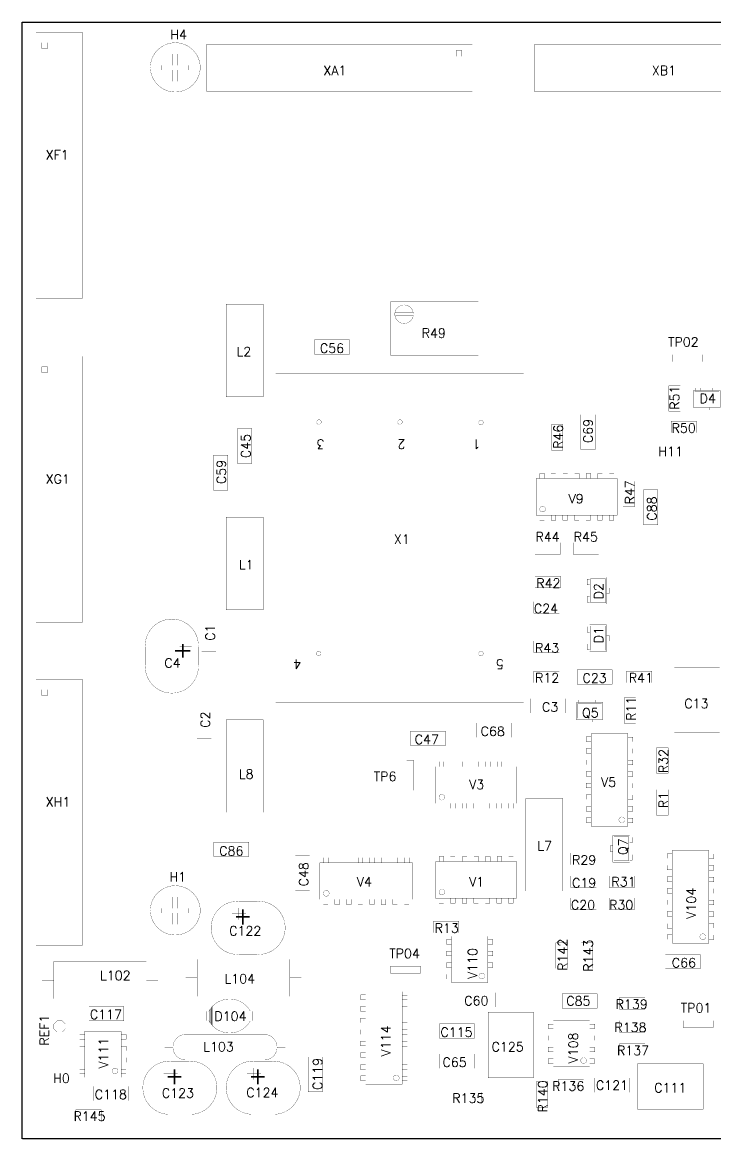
# Model space of a CAD drawing. Extents: x 4.94 to 13.12, y 3.81 to 8.64.
# Drawn here: x 4.939 to 7.936, y 3.815 to 8.638 of the extents above; entities that cross this region are included whole.
import ezdxf

# ---------------------------------------------------------------- set-up
doc = ezdxf.new("R2010")
doc.units = 0
doc.header["$LTSCALE"] = 25
doc.layers.get('0').update_dxf_attribs({"linetype": 'CONTINUOUS'})
for name, color, linetype in [('BOARD-OUTLINE', 1, 'CONTINUOUS'), ('COMP-MIN-OUTLINE-WIDTH-1', 1, 'CONTINUOUS'), ('COMP-MIN-OUTLINE-WIDTH-2', 1, 'CONTINUOUS'), ('COMP-MIN-TEXT-WIDTH-0', 1, 'CONTINUOUS'), ('COMP-MIN-TEXT-WIDTH-1', 1, 'CONTINUOUS'), ('COMPONENT-NAME-MIN', 1, 'CONTINUOUS')]:
    doc.layers.add(name, color=color, linetype=linetype)
doc.styles.get("Standard").update_dxf_attribs({"font": 'simplex'})

# ---------------------------------------------------------------- blocks, each defined once
blk = doc.blocks.new('DISC')
at = {"const_width": 0.5}
blk.add_lwpolyline([(0, 0.25, 1), (0, -0.25, 1)], format="xyb", close=True, dxfattribs=at)
blk = doc.blocks.new('281', base_point=(1.025, 1.025))
at = {"layer": 'COMP-MIN-OUTLINE-WIDTH-2', "const_width": 0.001}
for points in [[(1.007, 1.056), (1.158, 1.056)], [(1.007, 0.994), (1.007, 1.056)], [(1.158, 1.056), (1.158, 0.994)], [(1.158, 0.994), (1.007, 0.994)]]:
    blk.add_lwpolyline(points, dxfattribs=at)
at = {"layer": 'COMP-MIN-OUTLINE-WIDTH-2', "xscale": 0.001, "yscale": 0.001}
for p in [(1.007, 1.056), (1.007, 1.056), (1.158, 1.056), (1.007, 0.994), (1.158, 0.994)]:
    blk.add_blockref('DISC', p, dxfattribs=at)
blk = doc.blocks.new('454', base_point=(2.05, 2.125))
at = {"layer": 'COMP-MIN-OUTLINE-WIDTH-2', "const_width": 0.001}
for points in [[(2.008, 2.223), (2.292, 2.223)], [(2.008, 2.027), (2.008, 2.223)], [(2.292, 2.223), (2.292, 2.027)], [(2.292, 2.027), (2.008, 2.027)]]:
    blk.add_lwpolyline(points, dxfattribs=at)
at = {"layer": 'COMP-MIN-OUTLINE-WIDTH-2', "xscale": 0.001, "yscale": 0.001}
for p in [(2.008, 2.223), (2.008, 2.223), (2.292, 2.223), (2.008, 2.027), (2.292, 2.027)]:
    blk.add_blockref('DISC', p, dxfattribs=at)
blk = doc.blocks.new('369', base_point=(2.075, 2.125))
at = {"layer": 'COMP-MIN-OUTLINE-WIDTH-1', "const_width": 0.001}
for points in [[(2.13, 2.24, 1), (2.13, 2.01)], [(2.22, 2.24, -1), (2.22, 2.01)]]:
    blk.add_lwpolyline(points, format="xyb", dxfattribs=at)
for points in [[(2.135, 2.24), (2.215, 2.24)], [(2.105, 2.185), (2.165, 2.185)], [(2.135, 2.21), (2.135, 2.16)], [(2.135, 2.01), (2.215, 2.01)]]:
    blk.add_lwpolyline(points, dxfattribs=at)
at = {"layer": 'COMP-MIN-OUTLINE-WIDTH-1', "xscale": 0.001, "yscale": 0.001}
for p in [(2.13, 2.24), (2.135, 2.24), (2.215, 2.24), (2.22, 2.24), (2.105, 2.185), (2.135, 2.21), (2.165, 2.185), (2.135, 2.16), (2.13, 2.01), (2.135, 2.01), (2.215, 2.01), (2.22, 2.01)]:
    blk.add_blockref('DISC', p, dxfattribs=at)
at = {"layer": 'COMP-MIN-TEXT-WIDTH-1'}
blk.add_text('+', height=0.075, dxfattribs=at).set_placement((2.11, 2.14))
blk = doc.blocks.new('325', base_point=(1.02, 1.03))
at = {"layer": 'COMP-MIN-OUTLINE-WIDTH-2', "const_width": 0.001}
for points in [[(1.005, 1.055), (1.115, 1.055)], [(1.005, 1.005), (1.005, 1.055)], [(1.115, 1.055), (1.115, 1.005)], [(1.115, 1.005), (1.005, 1.005)]]:
    blk.add_lwpolyline(points, dxfattribs=at)
at = {"layer": 'COMP-MIN-OUTLINE-WIDTH-2', "xscale": 0.001, "yscale": 0.001}
for p in [(1.005, 1.055), (1.005, 1.055), (1.115, 1.055), (1.005, 1.005), (1.115, 1.005)]:
    blk.add_blockref('DISC', p, dxfattribs=at)
blk = doc.blocks.new('498', base_point=(1.02, 1.105))
at = {"layer": 'COMP-MIN-OUTLINE-WIDTH-2', "const_width": 0.001}
for points in [[(1.008, 1.099), (1.008, 1.11)], [(1.008, 1.11), (1.032, 1.11)], [(1.032, 1.11), (1.032, 1.099)], [(1.083, 1.099), (1.083, 1.11)], [(1.083, 1.11), (1.107, 1.11)], [(1.107, 1.11), (1.107, 1.099)], [(1, 1.099), (1.115, 1.099)], [(1, 1.026), (1, 1.099)], [(1.005, 1.094), (1.005, 1.031)], [(1.11, 1.094), (1.005, 1.094)], [(1.11, 1.031), (1.11, 1.094)], [(1.115, 1.099), (1.115, 1.026)], [(1.115, 1.026), (1, 1.026)], [(1.005, 1.031), (1.11, 1.031)], [(1.045, 1.026), (1.045, 1.015)], [(1.045, 1.015), (1.069, 1.015)], [(1.069, 1.015), (1.069, 1.026)]]:
    blk.add_lwpolyline(points, dxfattribs=at)
at = {"layer": 'COMP-MIN-OUTLINE-WIDTH-2', "xscale": 0.001, "yscale": 0.001}
for p in [(1.008, 1.11), (1.032, 1.11), (1.083, 1.11), (1.107, 1.11), (1, 1.099), (1, 1.099), (1.005, 1.094), (1.005, 1.094), (1.008, 1.099), (1.032, 1.099), (1.083, 1.099), (1.107, 1.099), (1.11, 1.094), (1.115, 1.099), (1, 1.026), (1.005, 1.031), (1.045, 1.026), (1.045, 1.015), (1.069, 1.026), (1.069, 1.015), (1.11, 1.031), (1.115, 1.026)]:
    blk.add_blockref('DISC', p, dxfattribs=at)
blk = doc.blocks.new('5660', base_point=(2.075, 2.125))
at = {"layer": 'COMP-MIN-OUTLINE-WIDTH-1', "const_width": 0.001}
for points in [[(2.28, 2.145, -0.595), (2.46, 2.145)], [(2.28, 2.105, 0.595), (2.46, 2.105)]]:
    blk.add_lwpolyline(points, format="xyb", dxfattribs=at)
for points in [[(2.125, 2.125), (2.269, 2.125)], [(2.28, 2.145), (2.269, 2.145)], [(2.269, 2.145), (2.269, 2.105)], [(2.272, 2.145), (2.272, 2.105)], [(2.275, 2.145), (2.275, 2.105)], [(2.278, 2.145), (2.278, 2.105)], [(2.281, 2.146), (2.281, 2.103)], [(2.284, 2.15), (2.284, 2.099)], [(2.287, 2.156), (2.287, 2.094)], [(2.29, 2.09), (2.29, 2.16)], [(2.293, 2.165), (2.293, 2.086)], [(2.296, 2.168), (2.296, 2.082)], [(2.47, 2.145), (2.46, 2.145)], [(2.47, 2.105), (2.47, 2.145)], [(2.47, 2.125), (2.625, 2.125)], [(2.269, 2.105), (2.28, 2.105)], [(2.46, 2.105), (2.47, 2.105)]]:
    blk.add_lwpolyline(points, dxfattribs=at)
at = {"layer": 'COMP-MIN-OUTLINE-WIDTH-1', "xscale": 0.001, "yscale": 0.001}
for p in [(2.125, 2.125), (2.269, 2.145), (2.269, 2.125), (2.272, 2.145), (2.275, 2.145), (2.278, 2.145), (2.28, 2.145), (2.28, 2.145), (2.281, 2.146), (2.284, 2.15), (2.287, 2.156), (2.29, 2.16), (2.293, 2.165), (2.296, 2.168), (2.46, 2.145), (2.46, 2.145), (2.47, 2.145), (2.47, 2.125), (2.625, 2.125), (2.269, 2.105), (2.272, 2.105), (2.275, 2.105), (2.278, 2.105), (2.28, 2.105), (2.28, 2.105), (2.281, 2.103), (2.284, 2.099), (2.287, 2.094), (2.29, 2.09), (2.293, 2.086), (2.296, 2.082), (2.46, 2.105), (2.46, 2.105), (2.47, 2.105)]:
    blk.add_blockref('DISC', p, dxfattribs=at)
blk = doc.blocks.new('4978', base_point=(2.075, 2.075))
at = {"layer": 'COMP-MIN-OUTLINE-WIDTH-1', "const_width": 0.001}
for points in [[(2.183, 2.075, 1), (1.967, 2.075)], [(1.967, 2.075, 0.973), (2.183, 2.075, 1)]]:
    blk.add_lwpolyline(points, format="xyb", dxfattribs=at)
for points in [[(2.085, 2.134), (2.065, 2.134)], [(2.065, 2.134), (2.065, 2.085)], [(2.085, 2.085), (2.085, 2.134)], [(2.016, 2.085), (2.016, 2.065)], [(2.065, 2.085), (2.016, 2.085)], [(2.134, 2.085), (2.085, 2.085)], [(2.134, 2.065), (2.134, 2.085)], [(2.016, 2.065), (2.065, 2.065)], [(2.065, 2.065), (2.065, 2.016)], [(2.085, 2.016), (2.085, 2.065)], [(2.085, 2.065), (2.134, 2.065)], [(2.065, 2.016), (2.085, 2.016)]]:
    blk.add_lwpolyline(points, dxfattribs=at)
at = {"layer": 'COMP-MIN-OUTLINE-WIDTH-1', "xscale": 0.001, "yscale": 0.001}
for p in [(2.065, 2.134), (2.085, 2.134), (1.967, 2.075), (1.967, 2.075), (2.016, 2.085), (2.016, 2.085), (2.065, 2.085), (2.085, 2.085), (2.134, 2.085), (2.183, 2.075), (2.016, 2.065), (2.065, 2.065), (2.085, 2.065), (2.134, 2.065), (2.065, 2.016), (2.085, 2.016)]:
    blk.add_blockref('DISC', p, dxfattribs=at)
blk = doc.blocks.new('758', base_point=(2.05, 2.05))
at = {"layer": 'COMP-MIN-OUTLINE-WIDTH-2', "const_width": 0.001}
for points in [[(2.1, 2.13), (2.1, 1.97)], [(2.5, 2.13), (2.1, 2.13)], [(2.5, 1.97), (2.5, 2.13)], [(2.05, 2.05), (2.1, 2.05)], [(2.5, 2.05), (2.55, 2.05)], [(2.1, 1.97), (2.5, 1.97)]]:
    blk.add_lwpolyline(points, dxfattribs=at)
at = {"layer": 'COMP-MIN-OUTLINE-WIDTH-2', "xscale": 0.001, "yscale": 0.001}
for p in [(2.1, 2.13), (2.1, 2.13), (2.5, 2.13), (2.05, 2.05), (2.1, 2.05), (2.5, 2.05), (2.55, 2.05), (2.1, 1.97), (2.5, 1.97)]:
    blk.add_blockref('DISC', p, dxfattribs=at)
blk = doc.blocks.new('5799', base_point=(2.05, 2.075))
at = {"layer": 'COMP-MIN-OUTLINE-WIDTH-2', "const_width": 0.001}
for points in [[(2.18, 2.13, 1), (2.18, 2.02)], [(2.52, 2.13, -1), (2.52, 2.02)]]:
    blk.add_lwpolyline(points, format="xyb", dxfattribs=at)
for points in [[(2.18, 2.13), (2.53, 2.13)], [(2.125, 2.075), (2.09, 2.075)], [(2.575, 2.075), (2.61, 2.075)], [(2.175, 2.02), (2.53, 2.02)]]:
    blk.add_lwpolyline(points, dxfattribs=at)
at = {"layer": 'COMP-MIN-OUTLINE-WIDTH-2', "xscale": 0.001, "yscale": 0.001}
for p in [(2.18, 2.13), (2.18, 2.13), (2.52, 2.13), (2.53, 2.13), (2.09, 2.075), (2.125, 2.075), (2.575, 2.075), (2.61, 2.075), (2.175, 2.02), (2.18, 2.02), (2.52, 2.02), (2.53, 2.02)]:
    blk.add_blockref('DISC', p, dxfattribs=at)
blk = doc.blocks.new('817', base_point=(2.2, 2.1))
at = {"layer": 'COMP-MIN-OUTLINE-WIDTH-2', "const_width": 0.001}
for points in [[(2.01, 2.24), (2.01, 2.01)], [(2.39, 2.24), (2.01, 2.24)], [(2.39, 2.01), (2.39, 2.24)], [(2.371, 2.057), (2.291, 2.057)], [(2.293, 2.069), (2.369, 2.069)], [(2.01, 2.01), (2.39, 2.01)]]:
    blk.add_lwpolyline(points, dxfattribs=at)
for points in [[(2.371, 2.063, 1), (2.291, 2.063)], [(2.291, 2.063, 1), (2.371, 2.063, 1)]]:
    blk.add_lwpolyline(points, format="xyb", dxfattribs=at)
at = {"layer": 'COMP-MIN-OUTLINE-WIDTH-2', "xscale": 0.001, "yscale": 0.001}
for p in [(2.01, 2.24), (2.01, 2.24), (2.39, 2.24), (2.291, 2.063), (2.291, 2.063), (2.291, 2.057), (2.293, 2.069), (2.369, 2.069), (2.371, 2.063), (2.371, 2.057), (2.01, 2.01), (2.39, 2.01)]:
    blk.add_blockref('DISC', p, dxfattribs=at)
blk = doc.blocks.new('5085', base_point=(2, 2))
at = {"layer": 'COMP-MIN-OUTLINE-WIDTH-1', "const_width": 0.001}
for points in [[(1.975, 2.01), (1.989, 2.024)], [(1.975, 1.99), (1.975, 2.01)], [(1.989, 1.976), (1.975, 1.99)], [(1.989, 2.024), (2.011, 2.024)], [(2.011, 2.024), (2.025, 2.01)], [(2.025, 1.99), (2.012, 1.976)], [(2.025, 2.01), (2.025, 1.99)], [(2.012, 1.976), (1.989, 1.976)]]:
    blk.add_lwpolyline(points, dxfattribs=at)
at = {"layer": 'COMP-MIN-OUTLINE-WIDTH-2', "const_width": 0.001}
for points in [[(1.989, 2.024), (1.975, 2.01)], [(1.975, 2.01), (1.975, 1.99)], [(1.975, 1.99), (1.989, 1.976)], [(2.011, 2.024), (1.989, 2.024)], [(2.025, 2.01), (2.011, 2.024)], [(2.012, 1.976), (2.025, 1.99)], [(2.025, 1.99), (2.025, 2.01)], [(1.989, 1.976), (2.012, 1.976)]]:
    blk.add_lwpolyline(points, dxfattribs=at)
at = {"layer": 'COMP-MIN-OUTLINE-WIDTH-1', "xscale": 0.001, "yscale": 0.001}
for p in [(1.975, 2.01), (1.975, 1.99), (1.975, 1.99), (1.989, 2.024), (2.011, 2.024), (2.025, 2.01), (2.025, 1.99), (1.989, 1.976), (2.012, 1.976)]:
    blk.add_blockref('DISC', p, dxfattribs=at)
at = {"layer": 'COMP-MIN-OUTLINE-WIDTH-2', "xscale": 0.001, "yscale": 0.001}
for p in [(1.975, 2.01), (1.975, 2.01), (1.975, 1.99), (1.989, 2.024), (2.011, 2.024), (2.025, 2.01), (2.025, 1.99), (1.989, 1.976), (2.012, 1.976)]:
    blk.add_blockref('DISC', p, dxfattribs=at)
blk = doc.blocks.new('945', base_point=(2.075, 2.075))
at = {"layer": 'COMP-MIN-OUTLINE-WIDTH-2', "const_width": 0.001}
for points in [[(2.01, 2.09), (2.01, 2.06)], [(2.14, 2.09), (2.01, 2.09)], [(2.14, 2.06), (2.14, 2.09)], [(2.01, 2.06), (2.14, 2.06)]]:
    blk.add_lwpolyline(points, dxfattribs=at)
at = {"layer": 'COMP-MIN-OUTLINE-WIDTH-2', "xscale": 0.001, "yscale": 0.001}
for p in [(2.01, 2.09), (2.01, 2.09), (2.14, 2.09), (2.01, 2.06), (2.14, 2.06)]:
    blk.add_blockref('DISC', p, dxfattribs=at)
blk = doc.blocks.new('986', base_point=(1.025, 1.04))
at = {"layer": 'COMP-MIN-OUTLINE-WIDTH-1', "const_width": 0.001}
for points in [[(1.04, 1.08, 1), (1.015, 1.08)], [(1.015, 1.08, 0.965), (1.04, 1.08, 1)]]:
    blk.add_lwpolyline(points, format="xyb", dxfattribs=at)
blk.add_lwpolyline([(1, 1.054), (1.35, 1.054)], dxfattribs=at)
at = {"layer": 'COMP-MIN-OUTLINE-WIDTH-2', "const_width": 0.001}
for points in [[(1, 1.212), (1.35, 1.212)], [(1, 1.212), (1, 1.054)], [(1.016, 1.212), (1.016, 1.234)], [(1.016, 1.234), (1.036, 1.234)], [(1.036, 1.234), (1.036, 1.212)], [(1.064, 1.212), (1.064, 1.234)], [(1.064, 1.234), (1.084, 1.234)], [(1.084, 1.234), (1.084, 1.212)], [(1.116, 1.212), (1.116, 1.234)], [(1.116, 1.234), (1.136, 1.234)], [(1.136, 1.234), (1.136, 1.212)], [(1.166, 1.212), (1.166, 1.234)], [(1.166, 1.234), (1.186, 1.234)], [(1.166, 1.212), (1.166, 1.234)], [(1.166, 1.234), (1.186, 1.234)], [(1.186, 1.234), (1.186, 1.212)], [(1.186, 1.234), (1.186, 1.212)], [(1.216, 1.212), (1.216, 1.234)], [(1.216, 1.234), (1.236, 1.234)], [(1.236, 1.234), (1.236, 1.212)], [(1.266, 1.212), (1.266, 1.234)], [(1.266, 1.234), (1.286, 1.234)], [(1.286, 1.234), (1.286, 1.212)], [(1.316, 1.212), (1.316, 1.234)], [(1.316, 1.234), (1.336, 1.234)], [(1.336, 1.234), (1.336, 1.212)], [(1.35, 1.212), (1.35, 1.054)], [(1.015, 1.032), (1.015, 1.054)], [(1.035, 1.032), (1.015, 1.032)], [(1.035, 1.054), (1.035, 1.032)], [(1.065, 1.032), (1.065, 1.054)], [(1.085, 1.032), (1.065, 1.032)], [(1.085, 1.054), (1.085, 1.032)], [(1.115, 1.032), (1.115, 1.054)], [(1.135, 1.032), (1.115, 1.032)], [(1.135, 1.054), (1.135, 1.032)], [(1.165, 1.032), (1.165, 1.054)], [(1.185, 1.032), (1.165, 1.032)], [(1.185, 1.054), (1.185, 1.032)], [(1.215, 1.032), (1.215, 1.054)], [(1.235, 1.032), (1.215, 1.032)], [(1.235, 1.054), (1.235, 1.032)], [(1.265, 1.032), (1.265, 1.054)], [(1.285, 1.032), (1.265, 1.032)], [(1.285, 1.054), (1.285, 1.032)], [(1.315, 1.032), (1.315, 1.054)], [(1.335, 1.032), (1.315, 1.032)], [(1.335, 1.054), (1.335, 1.032)]]:
    blk.add_lwpolyline(points, dxfattribs=at)
at = {"layer": 'COMP-MIN-OUTLINE-WIDTH-1', "xscale": 0.001, "yscale": 0.001}
for p in [(1.015, 1.08), (1.015, 1.08), (1.04, 1.08), (1, 1.054), (1.35, 1.054)]:
    blk.add_blockref('DISC', p, dxfattribs=at)
at = {"layer": 'COMP-MIN-OUTLINE-WIDTH-2', "xscale": 0.001, "yscale": 0.001}
for p in [(1, 1.212), (1, 1.212), (1.016, 1.234), (1.016, 1.212), (1.036, 1.234), (1.036, 1.212), (1.064, 1.234), (1.064, 1.212), (1.084, 1.234), (1.084, 1.212), (1.116, 1.234), (1.116, 1.212), (1.136, 1.234), (1.136, 1.212), (1.166, 1.234), (1.166, 1.234), (1.166, 1.212), (1.166, 1.212), (1.186, 1.234), (1.186, 1.234), (1.186, 1.212), (1.186, 1.212), (1.216, 1.234), (1.216, 1.212), (1.236, 1.234), (1.236, 1.212), (1.266, 1.234), (1.266, 1.212), (1.286, 1.234), (1.286, 1.212), (1.316, 1.234), (1.316, 1.212), (1.336, 1.234), (1.336, 1.212), (1.35, 1.212), (1.35, 1.212), (1, 1.054), (1.015, 1.054), (1.015, 1.032), (1.035, 1.054), (1.035, 1.032), (1.065, 1.054), (1.065, 1.032), (1.085, 1.054), (1.085, 1.032), (1.115, 1.054), (1.115, 1.032), (1.135, 1.054), (1.135, 1.032), (1.165, 1.054), (1.165, 1.032), (1.185, 1.054), (1.185, 1.032), (1.215, 1.054), (1.215, 1.032), (1.235, 1.054), (1.235, 1.032), (1.265, 1.054), (1.265, 1.032), (1.285, 1.054), (1.285, 1.032), (1.315, 1.054), (1.315, 1.032), (1.335, 1.054), (1.335, 1.032), (1.35, 1.054)]:
    blk.add_blockref('DISC', p, dxfattribs=at)
blk = doc.blocks.new('1243', base_point=(1.025, 1.04))
at = {"layer": 'COMP-MIN-OUTLINE-WIDTH-1', "const_width": 0.001}
blk.add_lwpolyline([(1, 1.212), (1, 1.054)], dxfattribs=at)
for points in [[(1.04, 1.08, 1), (1.015, 1.08)], [(1.015, 1.08, 1), (1.04, 1.08, 1)]]:
    blk.add_lwpolyline(points, format="xyb", dxfattribs=at)
at = {"layer": 'COMP-MIN-OUTLINE-WIDTH-2', "const_width": 0.001}
for points in [[(1, 1.212), (1.4, 1.212)], [(1.016, 1.212), (1.016, 1.234)], [(1.016, 1.234), (1.036, 1.234)], [(1.036, 1.234), (1.036, 1.212)], [(1.064, 1.212), (1.064, 1.234)], [(1.064, 1.234), (1.084, 1.234)], [(1.084, 1.234), (1.084, 1.212)], [(1.116, 1.212), (1.116, 1.234)], [(1.116, 1.234), (1.136, 1.234)], [(1.136, 1.234), (1.136, 1.212)], [(1.166, 1.212), (1.166, 1.234)], [(1.166, 1.234), (1.186, 1.234)], [(1.166, 1.212), (1.166, 1.234)], [(1.166, 1.234), (1.186, 1.234)], [(1.186, 1.234), (1.186, 1.212)], [(1.186, 1.234), (1.186, 1.212)], [(1.216, 1.212), (1.216, 1.234)], [(1.216, 1.234), (1.236, 1.234)], [(1.236, 1.234), (1.236, 1.212)], [(1.266, 1.212), (1.266, 1.234)], [(1.266, 1.234), (1.286, 1.234)], [(1.286, 1.234), (1.286, 1.212)], [(1.316, 1.212), (1.316, 1.234)], [(1.316, 1.234), (1.336, 1.234)], [(1.336, 1.234), (1.336, 1.212)], [(1.366, 1.212), (1.366, 1.234)], [(1.366, 1.234), (1.386, 1.234)], [(1.386, 1.234), (1.386, 1.212)], [(1.4, 1.212), (1.4, 1.054)], [(1, 1.054), (1.4, 1.054)], [(1.015, 1.032), (1.015, 1.054)], [(1.035, 1.032), (1.015, 1.032)], [(1.035, 1.054), (1.035, 1.032)], [(1.065, 1.032), (1.065, 1.054)], [(1.085, 1.032), (1.065, 1.032)], [(1.085, 1.054), (1.085, 1.032)], [(1.115, 1.032), (1.115, 1.054)], [(1.135, 1.032), (1.115, 1.032)], [(1.135, 1.054), (1.135, 1.032)], [(1.165, 1.032), (1.165, 1.054)], [(1.185, 1.032), (1.165, 1.032)], [(1.185, 1.054), (1.185, 1.032)], [(1.215, 1.032), (1.215, 1.054)], [(1.235, 1.032), (1.215, 1.032)], [(1.235, 1.054), (1.235, 1.032)], [(1.265, 1.032), (1.265, 1.054)], [(1.285, 1.032), (1.265, 1.032)], [(1.285, 1.054), (1.285, 1.032)], [(1.315, 1.032), (1.315, 1.054)], [(1.335, 1.032), (1.315, 1.032)], [(1.335, 1.054), (1.335, 1.032)], [(1.365, 1.032), (1.365, 1.054)], [(1.385, 1.032), (1.365, 1.032)], [(1.385, 1.054), (1.385, 1.032)]]:
    blk.add_lwpolyline(points, dxfattribs=at)
at = {"layer": 'COMP-MIN-OUTLINE-WIDTH-1', "xscale": 0.001, "yscale": 0.001}
for p in [(1, 1.212), (1.015, 1.08), (1.015, 1.08), (1.04, 1.08), (1, 1.054)]:
    blk.add_blockref('DISC', p, dxfattribs=at)
at = {"layer": 'COMP-MIN-OUTLINE-WIDTH-2', "xscale": 0.001, "yscale": 0.001}
for p in [(1, 1.212), (1.016, 1.234), (1.016, 1.212), (1.036, 1.234), (1.036, 1.212), (1.064, 1.234), (1.064, 1.212), (1.084, 1.234), (1.084, 1.212), (1.116, 1.234), (1.116, 1.212), (1.136, 1.234), (1.136, 1.212), (1.166, 1.234), (1.166, 1.234), (1.166, 1.212), (1.166, 1.212), (1.186, 1.234), (1.186, 1.234), (1.186, 1.212), (1.186, 1.212), (1.216, 1.234), (1.216, 1.212), (1.236, 1.234), (1.236, 1.212), (1.266, 1.234), (1.266, 1.212), (1.286, 1.234), (1.286, 1.212), (1.316, 1.234), (1.316, 1.212), (1.336, 1.234), (1.336, 1.212), (1.366, 1.234), (1.366, 1.212), (1.386, 1.234), (1.386, 1.212), (1.4, 1.212), (1.4, 1.212), (1, 1.054), (1.015, 1.054), (1.015, 1.032), (1.035, 1.054), (1.035, 1.032), (1.065, 1.054), (1.065, 1.032), (1.085, 1.054), (1.085, 1.032), (1.115, 1.054), (1.115, 1.032), (1.135, 1.054), (1.135, 1.032), (1.165, 1.054), (1.165, 1.032), (1.185, 1.054), (1.185, 1.032), (1.215, 1.054), (1.215, 1.032), (1.235, 1.054), (1.235, 1.032), (1.265, 1.054), (1.265, 1.032), (1.285, 1.054), (1.285, 1.032), (1.315, 1.054), (1.315, 1.032), (1.335, 1.054), (1.335, 1.032), (1.365, 1.054), (1.365, 1.032), (1.385, 1.054), (1.385, 1.032), (1.4, 1.054), (1.4, 1.054)]:
    blk.add_blockref('DISC', p, dxfattribs=at)
blk = doc.blocks.new('2551', base_point=(1.025, 1.04))
at = {"layer": 'COMP-MIN-OUTLINE-WIDTH-1', "const_width": 0.001}
for points in [[(1, 1.211), (1.199, 1.211)], [(1, 1.054), (1, 1.211)], [(1.199, 1.211), (1.199, 1.054)], [(1.199, 1.054), (1, 1.054)]]:
    blk.add_lwpolyline(points, dxfattribs=at)
for points in [[(1.04, 1.08, 1), (1.015, 1.08)], [(1.015, 1.08, 1), (1.04, 1.08, 1)]]:
    blk.add_lwpolyline(points, format="xyb", dxfattribs=at)
at = {"layer": 'COMP-MIN-OUTLINE-WIDTH-2', "const_width": 0.001}
for points in [[(1.035, 1.233), (1.015, 1.233)], [(1.015, 1.233), (1.015, 1.211)], [(1.035, 1.211), (1.035, 1.233)], [(1.065, 1.211), (1.065, 1.233)], [(1.065, 1.233), (1.085, 1.233)], [(1.085, 1.233), (1.085, 1.211)], [(1.115, 1.211), (1.115, 1.233)], [(1.115, 1.233), (1.135, 1.233)], [(1.135, 1.233), (1.135, 1.211)], [(1.165, 1.211), (1.165, 1.233)], [(1.165, 1.233), (1.185, 1.233)], [(1.185, 1.233), (1.185, 1.211)], [(1.015, 1.054), (1.015, 1.033)], [(1.015, 1.033), (1.035, 1.033)], [(1.035, 1.033), (1.035, 1.054)], [(1.065, 1.054), (1.065, 1.032)], [(1.065, 1.032), (1.085, 1.032)], [(1.085, 1.032), (1.085, 1.054)], [(1.115, 1.054), (1.115, 1.032)], [(1.115, 1.032), (1.135, 1.032)], [(1.135, 1.032), (1.135, 1.054)], [(1.165, 1.054), (1.165, 1.032)], [(1.165, 1.032), (1.185, 1.032)], [(1.185, 1.032), (1.185, 1.054)]]:
    blk.add_lwpolyline(points, dxfattribs=at)
at = {"layer": 'COMP-MIN-OUTLINE-WIDTH-1', "xscale": 0.001, "yscale": 0.001}
for p in [(1, 1.211), (1, 1.211), (1.199, 1.211), (1.015, 1.08), (1.015, 1.08), (1.04, 1.08), (1, 1.054), (1.199, 1.054)]:
    blk.add_blockref('DISC', p, dxfattribs=at)
at = {"layer": 'COMP-MIN-OUTLINE-WIDTH-2', "xscale": 0.001, "yscale": 0.001}
for p in [(1.015, 1.233), (1.015, 1.211), (1.035, 1.233), (1.035, 1.211), (1.065, 1.233), (1.065, 1.211), (1.085, 1.233), (1.085, 1.211), (1.115, 1.233), (1.115, 1.211), (1.135, 1.233), (1.135, 1.211), (1.165, 1.233), (1.165, 1.211), (1.185, 1.233), (1.185, 1.211), (1.015, 1.054), (1.015, 1.033), (1.035, 1.054), (1.035, 1.033), (1.065, 1.054), (1.065, 1.032), (1.085, 1.054), (1.085, 1.032), (1.115, 1.054), (1.115, 1.032), (1.135, 1.054), (1.135, 1.032), (1.165, 1.054), (1.165, 1.032), (1.185, 1.054), (1.185, 1.032)]:
    blk.add_blockref('DISC', p, dxfattribs=at)
blk = doc.blocks.new('3556', base_point=(2.15, 2.15))
at = {"layer": 'COMP-MIN-OUTLINE-WIDTH-1', "const_width": 0.001}
for points in [[(3.036, 3.361), (1.964, 3.361)], [(1.964, 3.359), (1.964, 1.939)], [(3.036, 1.939), (3.036, 3.361)], [(1.964, 1.939), (3.036, 1.939)]]:
    blk.add_lwpolyline(points, dxfattribs=at)
at = {"layer": 'COMP-MIN-OUTLINE-WIDTH-2', "const_width": 0.001}
for points in [[(2.159, 3.149, 1), (2.139, 3.149)], [(2.139, 3.149, 1), (2.159, 3.149, 1)], [(2.86, 3.149, 1), (2.84, 3.149)], [(2.84, 3.149, 1), (2.86, 3.149, 1)], [(2.159, 2.151, 1), (2.139, 2.151)], [(2.139, 2.151, 1), (2.159, 2.151, 1)], [(2.509, 2.149, 1), (2.489, 2.149)], [(2.489, 2.149, 1), (2.509, 2.149, 1)], [(2.859, 2.149, 1), (2.839, 2.149)], [(2.839, 2.149, 1), (2.859, 2.149, 1)]]:
    blk.add_lwpolyline(points, format="xyb", dxfattribs=at)
at = {"layer": 'COMP-MIN-OUTLINE-WIDTH-1', "xscale": 0.001, "yscale": 0.001}
for p in [(1.964, 3.361), (1.964, 3.359), (3.036, 3.361), (1.964, 1.939), (3.036, 1.939)]:
    blk.add_blockref('DISC', p, dxfattribs=at)
at = {"layer": 'COMP-MIN-OUTLINE-WIDTH-2', "xscale": 0.001, "yscale": 0.001}
for p in [(2.139, 3.149), (2.139, 3.149), (2.159, 3.149), (2.84, 3.149), (2.84, 3.149), (2.86, 3.149), (2.139, 2.151), (2.139, 2.151), (2.159, 2.151), (2.489, 2.149), (2.489, 2.149), (2.509, 2.149), (2.839, 2.149), (2.839, 2.149), (2.859, 2.149)]:
    blk.add_blockref('DISC', p, dxfattribs=at)
at = {"layer": 'COMP-MIN-TEXT-WIDTH-0'}
for s, p in [('5', (2.05, 3.175)), ('4', (2.925, 3.175)), ('1', (2.15, 2.225)), ('2', (2.475, 2.225)), ('3', (2.825, 2.225))]:
    blk.add_text(s, height=0.04, dxfattribs=at).set_placement(p)
blk = doc.blocks.new('4536', base_point=(2.125, 2.05))
at = {"layer": 'COMP-MIN-OUTLINE-WIDTH-1', "const_width": 0.001}
for points in [[(3.15, 2.2), (2, 2.2)], [(2, 2.2), (2, 2)], [(3.15, 2.2), (2, 2.2)], [(2, 2.2), (2, 2)], [(3.15, 2), (3.15, 2.2)], [(3.15, 2), (3.15, 2.2)], [(2, 2), (3.15, 2)], [(2, 2), (3.15, 2)]]:
    blk.add_lwpolyline(points, dxfattribs=at)
at = {"layer": 'COMP-MIN-OUTLINE-WIDTH-2', "const_width": 0.001}
for points in [[(2.045, 2.05), (2.045, 2.025)], [(2.07, 2.05), (2.045, 2.05)], [(2.07, 2.025), (2.07, 2.05)], [(2.045, 2.025), (2.07, 2.025)]]:
    blk.add_lwpolyline(points, dxfattribs=at)
at = {"layer": 'COMP-MIN-OUTLINE-WIDTH-1', "xscale": 0.001, "yscale": 0.001}
for p in [(2, 2.2), (2, 2.2), (3.15, 2.2), (3.15, 2.2), (2, 2), (2, 2), (2, 2), (2, 2), (3.15, 2), (3.15, 2)]:
    blk.add_blockref('DISC', p, dxfattribs=at)
at = {"layer": 'COMP-MIN-OUTLINE-WIDTH-2', "xscale": 0.001, "yscale": 0.001}
for p in [(2.045, 2.05), (2.045, 2.05), (2.07, 2.05), (2.045, 2.025), (2.07, 2.025)]:
    blk.add_blockref('DISC', p, dxfattribs=at)

msp = doc.modelspace()

# ---------------------------------------------------------------- linework, layer by layer
at = {"layer": 'BOARD-OUTLINE'}
msp.add_lwpolyline([(4.939, 3.815), (4.939, 8.638), (13.119, 8.638), (13.119, 3.815), (4.94, 3.815)], dxfattribs=at)

# ---------------------------------------------------------------- block references
for name, p, rotation in [('4536', (5.048, 8.47), 270), ('4536', (6.759, 8.491), 180), ('4536', (8.176, 8.491), 180), ('758', (5.9, 6.97), 90), ('817', (6.72, 7.34), 180), ('4536', (5.048, 7.07), 270), ('945', (7.815, 7.187), 180), ('3556', (6.92, 6.91), 180), ('325', (7.758, 7.053), 270), ('325', (7.25, 6.885), 270), ('281', (7.384, 6.81), 90), ('325', (7.838, 6.89), 180), ('281', (5.9, 6.865), 270), ('281', (5.796, 6.635), 90), ('325', (7.56, 6.56), 90), ('281', (7.655, 6.6), 270), ('758', (5.9, 6.05), 90), ('498', (7.385, 6.145), 90), ('325', (7.245, 6.11), 180), ('369', (5.585, 6), 270), ('281', (5.745, 6.051), 270), ('498', (7.385, 5.94), 90), ('325', (7.245, 5.94), 180), ('454', (7.855, 5.81), 270), ('4536', (5.048, 5.675), 270), ('325', (7.245, 5.81), 180), ('281', (5.725, 5.56), 90), ('281', (7.27, 5.685), 180), ('325', (7.565, 5.625), 90), ('758', (5.9, 5.675), 270), ('281', (7.035, 5.58), 180), ('281', (6.75, 5.545), 180), ('1243', (7.57, 5.19), 90), ('325', (7.705, 5.409), 90), ('945', (6.615, 5.385), 90), ('758', (7.195, 4.835), 90), ('325', (7.705, 5.308), 270), ('498', (7.57, 5.105), 270), ('281', (6.15, 5.02), 270), ('1243', (7.92, 4.685), 90), ('325', (7.405, 4.925), 180), ('325', (7.57, 4.925), 180), ('325', (7.405, 4.83), 180), ('2551', (6.965, 4.515), 90), ('325', (7.27, 4.646), 270), ('325', (7.38, 4.646), 270), ('945', (6.595, 4.545), 180), ('1243', (6.595, 4.075), 90), ('281', (6.965, 4.415), 180), ('325', (7.615, 4.4), 180), ('454', (7.05, 4.12), 90), ('2551', (7.405, 4.15), 90), ('2551', (5.38, 4.105), 90), ('281', (6.205, 4.15), 270), ('281', (6.875, 4.15), 180), ('454', (7.84, 4.04), 180), ('325', (7.185, 4.046), 270)]:
    msp.add_blockref(name, p, dxfattribs=dict(rotation=rotation))
for name, p in [('4978', (5.6, 8.442)), ('281', (6.22, 7.235)), ('498', (7.86, 7.053)), ('986', (7.185, 6.495)), ('325', (7.17, 6.365)), ('325', (7.335, 6.365)), ('325', (7.17, 6.22)), ('281', (7.355, 5.81)), ('325', (7.565, 5.81)), ('498', (7.353, 5.705)), ('986', (6.75, 5.25)), ('281', (5.785, 5.065)), ('1243', (6.25, 4.835)), ('986', (6.75, 4.84)), ('325', (7.325, 5.024)), ('4978', (5.6, 4.8)), ('369', (5.815, 4.726)), ('325', (7.49, 4.83)), ('325', (6.731, 4.73)), ('758', (5.645, 4.51)), ('281', (7.736, 4.58)), ('758', (5.025, 4.5)), ('281', (7.29, 4.41)), ('5660', (5.54, 4.345)), ('281', (5.245, 4.355)), ('5085', (5.1, 4.3)), ('281', (6.76, 4.28)), ('325', (7.535, 4.3)), ('945', (7.86, 4.31)), ('5799', (5.515, 4.21)), ('325', (7.535, 4.2)), ('369', (5.52, 4.035)), ('369', (5.88, 4.035)), ('325', (7.27, 4.046)), ('281', (7.43, 4.046)), ('281', (5.265, 4.01)), ('325', (6.83, 3.99)), ('325', (5.185, 3.915))]:
    msp.add_blockref(name, p)

# ---------------------------------------------------------------- texts
at = {"layer": 'COMPONENT-NAME-MIN'}
for s, p in [('H4', (5.579, 8.565)), ('XA1', (6.24, 8.41)), ('XB1', (7.66, 8.41)), ('XF1', (5.04, 8.045)), ('R49', (6.665, 7.275)), ('L2', (5.865, 7.195)), ('C56', (6.225, 7.21)), ('TP02', (7.73, 7.237)), ('D4', (7.866, 6.993)), ('R50', (7.745, 6.865)), ('H11', (7.688, 6.764)), ('XG1', (5.04, 6.645)), ('V9', (7.3, 6.56)), ('X1', (6.545, 6.385)), ('R44', (7.157, 6.395)), ('R45', (7.322, 6.395)), ('L1', (5.875, 6.275)), ('R42', (7.16, 6.195)), ('C24', (7.15, 6.085)), ('R43', (7.155, 5.915)), ('C4', (5.553, 5.85)), ('R12', (7.155, 5.786)), ('C23', (7.36, 5.785)), ('R41', (7.56, 5.786)), ('C3', (7.185, 5.66)), ('C13', (7.8, 5.675)), ('Q5', (7.358, 5.635)), ('C68', (6.92, 5.555)), ('C47', (6.635, 5.52)), ('L8', (5.875, 5.37)), ('TP6', (6.458, 5.36)), ('V3', (6.87, 5.325)), ('V5', (7.44, 5.335)), ('XH1', (5.04, 5.25)), ('C86', (5.79, 5.038)), ('L7', (7.165, 5.06)), ('R29', (7.315, 4.999)), ('H1', (5.575, 4.926)), ('V4', (6.385, 4.905)), ('V1', (6.87, 4.905)), ('C19', (7.315, 4.9)), ('R31', (7.485, 4.905)), ('C20', (7.31, 4.805)), ('R30', (7.475, 4.805)), ('C122', (5.833, 4.693)), ('R13', (6.721, 4.705)), ('TP04', (6.525, 4.595)), ('C66', (7.746, 4.555)), ('L102', (5.275, 4.5)), ('L104', (5.813, 4.486)), ('C60', (6.849, 4.391)), ('C85', (7.29, 4.39)), ('R139', (7.503, 4.376)), ('TP01', (7.785, 4.36)), ('C117', (5.231, 4.332)), ('D104', (5.769, 4.324)), ('C115', (6.746, 4.255)), ('R138', (7.498, 4.276)), ('L103', (5.721, 4.192)), ('C125', (6.967, 4.192)), ('R137', (7.509, 4.176)), ('C65', (6.755, 4.125)), ('H0', (5.072, 4.056)), ('R136', (7.229, 4.022)), ('C121', (7.418, 4.026)), ('C111', (7.67, 4.015)), ('C118', (5.252, 3.986)), ('C123', (5.542, 3.992)), ('C124', (5.907, 3.994)), ('R135', (6.797, 3.97)), ('R145', (5.16, 3.892))]:
    msp.add_text(s, height=0.04, dxfattribs=at).set_placement(p)
for s, p in [('R51', (7.778, 6.964)), ('C69', (7.404, 6.82)), ('C45', (5.925, 6.755)), ('R46', (7.275, 6.795)), ('C59', (5.819, 6.643)), ('R47', (7.584, 6.555)), ('C88', (7.68, 6.485)), ('D2', (7.45, 6.145)), ('C1', (5.771, 5.966)), ('D1', (7.45, 5.955)), ('R11', (7.59, 5.62)), ('C2', (5.75, 5.59)), ('R32', (7.73, 5.394)), ('R1', (7.73, 5.243)), ('Q7', (7.555, 5.04)), ('C48', (6.175, 4.905)), ('V104', (7.85, 4.765)), ('V110', (6.905, 4.505)), ('R142', (7.294, 4.54)), ('R143', (7.405, 4.536)), ('REF1', (5.054, 4.217)), ('V114', (6.53, 4.17)), ('V108', (7.34, 4.14)), ('V111', (5.31, 4.118)), ('C119', (6.235, 4.025)), ('R140', (7.208, 3.928))]:
    msp.add_text(s, height=0.04, rotation=90, dxfattribs=at).set_placement(p)

doc.saveas('drawing.dxf')
